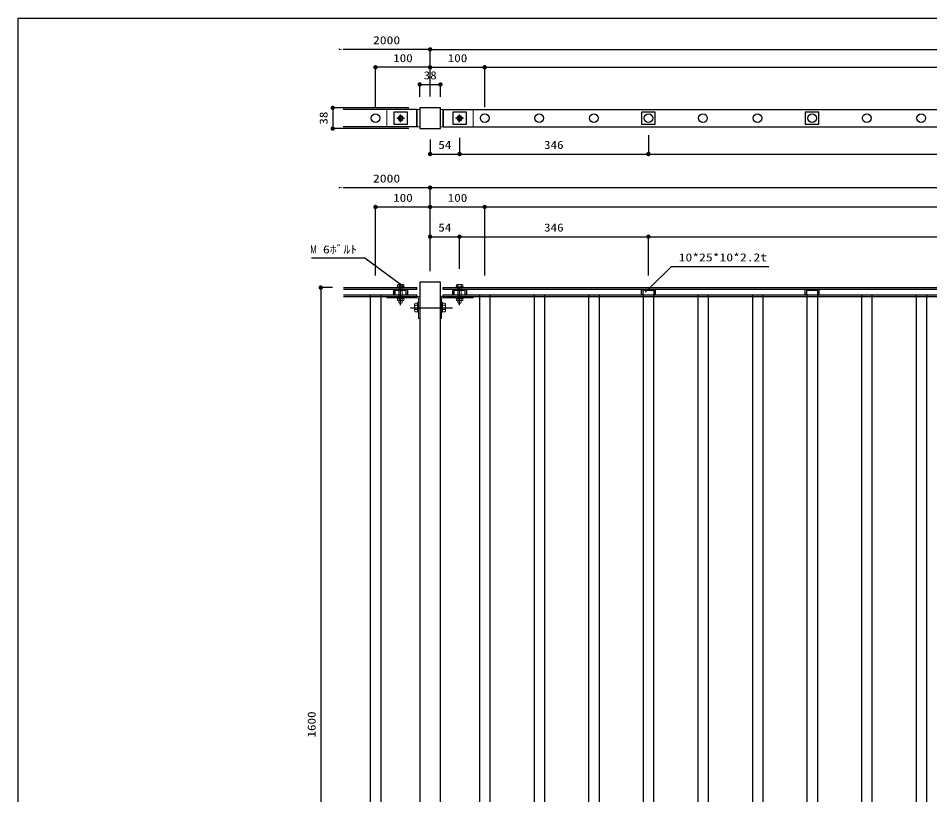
# Model space of a CAD drawing. Units: millimetres on the paper, scale 1:10. Extents: x -203 to 193, y -148 to 137.
# Drawn here: x -203.5 to -36.4, y -5.3 to 136.9 of the extents above; entities that cross this region are included whole.
import ezdxf
from ezdxf.enums import TextEntityAlignment as Align

# ---------------------------------------------------------------- set-up
doc = ezdxf.new("R2010")
doc.units = ezdxf.units.MM
doc.linetypes.add('CHAIN', pattern=[18.5, 12, -1.5, 3.5, -1.5])
doc.linetypes.add('DASHED_SPACED', pattern=[12, 6, -6])
for name, color, linetype, lineweight in [('0-1_0', 6, 'Continuous', 25), ('0-2_DIM1', 3, 'Continuous', 25), ('0-3_横桟', 2, 'Continuous', 25), ('0-4_文字', 7, 'Continuous', 25), ('0-6_ｾﾝﾀｰ', 1, 'CHAIN', 25), ('0-7_縦格子', 6, 'Continuous', 25), ('0-8_支柱', 60, 'Continuous', 25), ('0-A_下地', 30, 'Continuous', 9)]:
    doc.layers.add(name, color=color, linetype=linetype, lineweight=lineweight)
doc.styles.add('Arial', font='')
doc.styles.add('ＭＳ ゴシック', font='')
doc.styles.get('Arial').set_extended_font_data('Arial')
doc.styles.get('ＭＳ ゴシック').set_extended_font_data('MS Gothic')

# ---------------------------------------------------------------- blocks, each defined once
blk = doc.blocks.new('filled_dot')
at = {"color": 0, "linetype": 'Continuous', "lineweight": -2, "const_width": 1.25}
blk.add_lwpolyline([(-0.625, 0, 1), (0.625, 0, 1)], format="xyb", close=True, dxfattribs=at)
blk = doc.blocks.new('filled_arrow')
at = {"color": 0, "linetype": 'Continuous', "lineweight": -2}
blk.add_solid([(7.5, 1.25), (0, 0), (7.5, -1.25)], dxfattribs=at)

msp = doc.modelspace()

# ---------------------------------------------------------------- linework, layer by layer
at = {"layer": '0-1_0'}
msp.add_line((-203.459, 136.933), (193.447, 136.933), dxfattribs=at)
msp.add_lwpolyline([(193.447, -147.525), (-203.459, -147.525), (-203.459, 136.933)], dxfattribs=at)
at = {"layer": '0-1_0', "color": 7}
msp.add_lwpolyline([(-87.998, 87.3), (-83.751, 91.458), (-82.951, 91.458), (-65.963, 91.458)], dxfattribs=at)
at = {"layer": '0-2_DIM1'}
for p, q in [((-127.997, 131.234), (-143.952, 131.234)), ((-127.997, 122.616), (-127.997, 131.359)), ((-127.997, 122.616), (-127.997, 131.359)), ((-127.997, 131.234), (72.003, 131.234)), ((-137.997, 120.616), (-137.997, 128.076)), ((-127.997, 127.951), (-137.997, 127.951)), ((-127.997, 122.616), (-127.997, 128.076)), ((-127.997, 122.616), (-127.997, 128.076)), ((-127.997, 127.951), (-117.997, 127.951)), ((-117.997, 120.616), (-117.997, 128.076)), ((-117.997, 120.616), (-117.997, 128.076)), ((-117.997, 127.951), (62.003, 127.951)), ((-129.897, 122.516), (-129.897, 124.928)), ((-129.897, 124.803), (-126.097, 124.803)), ((-126.097, 122.516), (-126.097, 124.928)), ((-131.897, 120.516), (-145.965, 120.516)), ((-145.84, 120.516), (-145.84, 116.716)), ((-131.897, 116.716), (-145.965, 116.716)), ((-87.997, 115.516), (-87.997, 111.936)), ((-127.997, 114.716), (-127.997, 111.936)), ((-122.597, 115.016), (-122.597, 111.936)), ((-122.597, 115.016), (-122.597, 111.936)), ((-87.997, 115.016), (-87.997, 111.936)), ((-127.997, 112.061), (-122.597, 112.061)), ((-122.597, 112.061), (-87.997, 112.061)), ((-87.997, 112.061), (32.003, 112.061)), ((-143.952, 105.903), (-127.997, 105.903)), ((-127.997, 90.606), (-127.997, 106.028)), ((-127.997, 90.606), (-127.997, 106.028)), ((-127.997, 105.903), (72.003, 105.903)), ((-137.997, 89.806), (-137.997, 102.491)), ((-137.997, 102.366), (-127.997, 102.366)), ((-127.997, 90.606), (-127.997, 102.491)), ((-127.997, 90.606), (-127.997, 102.491)), ((-127.997, 102.366), (-117.997, 102.366)), ((-117.997, 89.806), (-117.997, 102.491)), ((-117.997, 89.806), (-117.997, 102.491)), ((-117.997, 102.366), (62.003, 102.366)), ((-127.997, 90.606), (-127.997, 97.049)), ((-127.997, 96.924), (-122.597, 96.924)), ((-122.597, 91.047), (-122.597, 97.049)), ((-122.597, 91.047), (-122.597, 97.049)), ((-122.597, 96.924), (-87.997, 96.924)), ((-87.997, 89.806), (-87.997, 97.049)), ((-87.997, 89.806), (-87.997, 97.049)), ((-87.997, 96.924), (32.003, 96.924)), ((-145.852, 87.606), (-148.157, 87.606)), ((-148.032, 87.606), (-148.032, -72.394))]:
    msp.add_line(p, q, dxfattribs=at)
at = {"layer": '0-3_横桟'}
for p, q in [((-130.397, 120.216), (-143.952, 120.216)), ((-130.397, 117.016), (-130.397, 120.216)), ((-125.597, 120.216), (69.603, 120.216)), ((-125.597, 120.216), (-125.597, 117.016)), ((-130.397, 117.016), (-143.952, 117.016)), ((-125.597, 117.016), (69.603, 117.016)), ((-143.852, 87.606), (-130.397, 87.606)), ((-143.852, 87.286), (-130.397, 87.286)), ((-130.397, 87.286), (-130.397, 87.606)), ((-125.597, 87.286), (-125.597, 87.606)), ((-125.597, 87.606), (69.603, 87.606)), ((-125.597, 87.286), (69.603, 87.286)), ((-143.852, 86.286), (-130.397, 86.286)), ((-143.852, 85.966), (-130.397, 85.966)), ((-130.397, 85.966), (-130.397, 86.286)), ((-125.597, 85.966), (-125.597, 86.286)), ((-125.597, 86.286), (69.603, 86.286)), ((-125.597, 85.966), (69.603, 85.966))]:
    msp.add_line(p, q, dxfattribs=at)
at = {"layer": '0-3_横桟', "linetype": 'DASHED_SPACED'}
for points in [[(-134.647, 117.516), (-132.147, 117.516), (-132.147, 119.716), (-134.647, 119.716)], [(-123.847, 117.516), (-121.347, 117.516), (-121.347, 119.716), (-123.847, 119.716)], [(-89.247, 117.516), (-86.747, 117.516), (-86.747, 119.716), (-89.247, 119.716)], [(-59.247, 117.516), (-56.747, 117.516), (-56.747, 119.716), (-59.247, 119.716)]]:
    msp.add_lwpolyline(points, close=True, dxfattribs=at)
at = {"layer": '0-3_横桟'}
for points in [[(-134.647, 86.286), (-134.647, 87.286), (-132.147, 87.286), (-132.147, 86.286), (-132.367, 86.286), (-132.367, 87.066), (-134.427, 87.066), (-134.427, 86.286)], [(-123.847, 86.286), (-123.847, 87.286), (-121.347, 87.286), (-121.347, 86.286), (-121.567, 86.286), (-121.567, 87.066), (-123.627, 87.066), (-123.627, 86.286)], [(-89.247, 86.286), (-89.247, 87.286), (-86.747, 87.286), (-86.747, 86.286), (-86.967, 86.286), (-86.967, 87.066), (-89.027, 87.066), (-89.027, 86.286)], [(-59.247, 86.286), (-59.247, 87.286), (-56.747, 87.286), (-56.747, 86.286), (-56.967, 86.286), (-56.967, 87.066), (-59.027, 87.066), (-59.027, 86.286)]]:
    msp.add_lwpolyline(points, close=True, dxfattribs=at)
at = {"layer": '0-4_文字'}
msp.add_lwpolyline([(-133.397, 88.145), (-139.977, 93.007), (-140.777, 93.007), (-149.742, 93.007)], dxfattribs=at)
at = {"layer": '0-6_ｾﾝﾀｰ'}
for p, q in [((-134.112, 118.616), (-132.682, 118.616)), ((-133.397, 117.901), (-133.397, 119.331)), ((-121.882, 118.616), (-123.312, 118.616)), ((-122.597, 117.901), (-122.597, 119.331)), ((-133.397, 84.391), (-133.397, 88.369)), ((-122.597, 84.391), (-122.597, 87.824)), ((-122.597, 84.391), (-122.597, 87.172)), ((-131.612, 83.866), (-123.882, 83.866))]:
    msp.add_line(p, q, dxfattribs=at)
at = {"layer": '0-7_縦格子'}
for p, q in [((-138.952, 86.286), (-138.952, -72.074)), ((-137.042, 86.286), (-137.042, -72.074)), ((-118.952, 86.286), (-118.952, -72.074)), ((-117.042, 86.286), (-117.042, -72.074)), ((-108.952, 86.286), (-108.952, -72.074)), ((-107.042, 86.286), (-107.042, -72.074)), ((-98.952, 86.286), (-98.952, -72.074)), ((-97.042, 86.286), (-97.042, -72.074)), ((-88.952, 86.286), (-88.952, -72.074)), ((-87.042, 86.286), (-87.042, -72.074)), ((-78.952, 86.286), (-78.952, -72.074)), ((-77.042, 86.286), (-77.042, -72.074)), ((-68.952, 86.286), (-68.952, -72.074)), ((-67.042, 86.286), (-67.042, -72.074)), ((-58.952, 86.286), (-58.952, -72.074)), ((-57.042, 86.286), (-57.042, -72.074)), ((-48.952, 86.286), (-48.952, -72.074)), ((-47.042, 86.286), (-47.042, -72.074)), ((-38.952, 86.286), (-38.952, -72.074)), ((-37.042, 86.286), (-37.042, -72.074))]:
    msp.add_line(p, q, dxfattribs=at)
for centre in [(-137.997, 118.616), (-117.997, 118.616), (-107.997, 118.616), (-97.997, 118.616), (-87.997, 118.616), (-77.997, 118.616), (-67.997, 118.616), (-57.997, 118.616), (-47.997, 118.616), (-37.997, 118.616)]:
    msp.add_circle(centre, 0.795, dxfattribs=at)
at = {"layer": '0-8_支柱'}
for points in [[(-129.897, 116.716), (-126.097, 116.716), (-126.097, 120.516), (-129.897, 120.516)], [(-129.897, -122.394), (-126.097, -122.394), (-126.097, 88.606), (-129.897, 88.606)]]:
    msp.add_lwpolyline(points, close=True, dxfattribs=at)
at = {"layer": '0-A_下地', "linetype": 'DASHED_SPACED'}
for p, q in [((-135.897, 117.016), (-135.897, 120.216)), ((-129.897, 120.216), (-135.897, 120.216)), ((-130.347, 120.216), (-130.347, 117.016)), ((-129.897, 120.216), (-129.897, 117.016)), ((-126.097, 120.216), (-126.097, 117.016)), ((-126.097, 120.216), (-120.097, 120.216)), ((-125.647, 120.216), (-125.647, 117.016)), ((-120.097, 117.016), (-120.097, 120.216)), ((-129.897, 117.016), (-135.897, 117.016)), ((-126.097, 117.016), (-120.097, 117.016)), ((-133.697, 85.726), (-133.697, 87.606)), ((-133.097, 85.726), (-133.097, 87.606)), ((-122.897, 85.726), (-122.897, 87.606)), ((-122.297, 85.726), (-122.297, 87.606))]:
    msp.add_line(p, q, dxfattribs=at)
at = {"layer": '0-A_下地'}
for p, q in [((-133.918, 118.616), (-133.658, 119.068)), ((-133.658, 118.165), (-133.918, 118.616)), ((-133.658, 119.068), (-133.137, 119.068)), ((-133.137, 119.068), (-132.876, 118.616)), ((-132.876, 118.616), (-133.137, 118.165)), ((-123.118, 118.616), (-122.858, 119.068)), ((-122.858, 118.165), (-123.118, 118.616)), ((-122.858, 119.068), (-122.337, 119.068)), ((-122.337, 119.068), (-122.076, 118.616)), ((-122.076, 118.616), (-122.337, 118.165)), ((-133.137, 118.165), (-133.658, 118.165)), ((-122.337, 118.165), (-122.858, 118.165)), ((-132.737, 87.726), (-134.057, 87.726)), ((-132.737, 87.726), (-134.057, 87.726)), ((-134.057, 87.606), (-134.057, 87.726)), ((-132.737, 87.606), (-134.057, 87.606)), ((-133.987, 87.726), (-133.987, 88.037)), ((-132.808, 87.726), (-133.987, 87.726)), ((-132.955, 88.145), (-133.839, 88.145)), ((-133.692, 87.726), (-133.692, 88.037)), ((-133.103, 87.726), (-133.103, 88.037)), ((-132.808, 87.726), (-132.808, 88.037)), ((-132.737, 87.606), (-132.737, 87.726)), ((-123.257, 87.726), (-121.937, 87.726)), ((-123.187, 87.726), (-123.187, 88.037)), ((-123.187, 87.726), (-122.008, 87.726)), ((-123.039, 88.145), (-122.155, 88.145)), ((-122.892, 87.726), (-122.892, 88.037)), ((-122.303, 87.726), (-122.303, 88.037)), ((-122.008, 87.726), (-122.008, 88.037)), ((-135.897, 85.966), (-130.117, 85.966)), ((-135.897, 85.746), (-135.897, 85.966)), ((-135.897, 85.746), (-130.117, 85.746)), ((-132.737, 85.746), (-134.057, 85.746)), ((-134.057, 85.626), (-134.057, 85.746)), ((-132.737, 85.626), (-134.057, 85.626)), ((-133.987, 85.626), (-133.987, 85.315)), ((-133.935, 85.626), (-132.86, 85.626)), ((-132.955, 85.208), (-133.839, 85.208)), ((-133.692, 85.626), (-133.692, 85.315)), ((-133.103, 85.626), (-133.103, 85.315)), ((-133.097, 85.208), (-133.097, 84.916)), ((-132.808, 85.626), (-132.808, 85.315)), ((-132.737, 85.626), (-132.737, 85.746)), ((-130.117, 85.746), (-130.117, 81.966)), ((-129.897, 85.746), (-129.897, 81.966)), ((-126.097, 85.746), (-126.097, 81.966)), ((-120.097, 85.966), (-125.877, 85.966)), ((-120.097, 85.746), (-125.877, 85.746)), ((-125.877, 85.746), (-125.877, 81.966)), ((-123.257, 85.626), (-123.257, 85.746)), ((-123.257, 85.746), (-121.937, 85.746)), ((-123.257, 85.626), (-121.937, 85.626)), ((-123.187, 85.626), (-123.187, 85.315)), ((-122.06, 85.626), (-123.135, 85.626)), ((-123.039, 85.208), (-122.155, 85.208)), ((-122.897, 85.208), (-122.897, 84.916)), ((-122.892, 85.626), (-122.892, 85.315)), ((-122.303, 85.626), (-122.303, 85.315)), ((-122.297, 85.208), (-122.297, 84.916)), ((-122.008, 85.626), (-122.008, 85.315)), ((-121.937, 85.626), (-121.937, 85.746)), ((-120.097, 85.746), (-120.097, 85.966)), ((-133.157, 84.766), (-133.637, 84.766)), ((-133.097, 84.916), (-133.157, 84.766)), ((-130.836, 84.556), (-130.836, 83.377)), ((-130.277, 84.752), (-130.692, 84.752)), ((-130.277, 84.359), (-130.692, 84.359)), ((-130.277, 83.574), (-130.692, 83.574)), ((-130.277, 84.846), (-130.277, 83.086)), ((-130.277, 84.752), (-130.277, 83.18)), ((-125.877, 84.846), (-125.717, 84.846)), ((-125.877, 84.846), (-125.877, 83.086)), ((-125.717, 84.846), (-125.717, 83.086)), ((-125.717, 84.846), (-125.717, 83.086)), ((-125.717, 84.752), (-125.717, 83.18)), ((-125.717, 84.752), (-125.302, 84.752)), ((-125.717, 84.359), (-125.302, 84.359)), ((-125.717, 83.574), (-125.302, 83.574)), ((-125.159, 84.556), (-125.159, 83.377)), ((-122.297, 84.916), (-122.357, 84.766)), ((-130.277, 83.18), (-130.692, 83.18)), ((-129.897, 81.966), (-130.117, 81.966)), ((-126.097, 81.966), (-125.877, 81.966)), ((-125.877, 83.086), (-125.717, 83.086)), ((-125.717, 83.18), (-125.302, 83.18))]:
    msp.add_line(p, q, dxfattribs=at)
for points in [[(-123.257, 87.606), (-121.937, 87.606), (-121.937, 87.726)], [(-123.257, 87.606), (-123.257, 87.726), (-121.937, 87.726)], [(-133.697, 85.208), (-133.697, 84.916), (-133.637, 84.766)], [(-130.117, 84.846), (-130.117, 83.086), (-130.277, 83.086)], [(-130.117, 84.846), (-130.277, 84.846), (-130.277, 83.086)], [(-122.897, 84.916), (-122.837, 84.766), (-122.357, 84.766)]]:
    msp.add_lwpolyline(points, dxfattribs=at)
for centre, radius in [((-133.397, 118.616), 0.451), ((-133.397, 118.616), 0.3), ((-122.597, 118.616), 0.451), ((-122.597, 118.616), 0.3)]:
    msp.add_circle(centre, radius, dxfattribs=at)
for centre, radius, start, end in [((-133.839, 87.99), 0.155, 17.74657, 162.25343), ((-133.397, 87.688), 0.457, 49.83207, 130.16793), ((-132.955, 87.99), 0.155, 17.74657, 162.25343), ((-123.039, 87.99), 0.155, 17.74657, 162.25343), ((-122.597, 87.688), 0.457, 49.83207, 130.16793), ((-122.155, 87.99), 0.155, 17.74657, 162.25343), ((-133.839, 85.362), 0.155, 197.74657, 342.25343), ((-133.397, 85.664), 0.457, 229.83207, 310.16793), ((-132.955, 85.362), 0.155, 197.74657, 342.25343), ((-130.117, 85.746), 0.22, 0, 90), ((-125.877, 85.746), 0.22, 90, 180), ((-123.039, 85.362), 0.155, 197.74657, 342.25343), ((-122.597, 85.664), 0.457, 229.83207, 310.16793), ((-122.155, 85.362), 0.155, 197.74657, 342.25343), ((-130.227, 83.966), 0.609, 139.83207, 220.16793), ((-130.629, 84.556), 0.206, 107.74657, 252.25343), ((-130.629, 83.377), 0.206, 107.74657, 252.25343), ((-125.768, 83.966), 0.609, 319.83207, 40.16793), ((-125.365, 84.556), 0.206, 287.74657, 72.25343), ((-125.365, 83.377), 0.206, 287.74657, 72.25343)]:
    msp.add_arc(centre, radius, start, end, dxfattribs=at)

# ---------------------------------------------------------------- block references
at = {"layer": '0-1_0', "color": 7, "xscale": 0.107, "yscale": 0.107, "rotation": 224.4}
msp.add_blockref('filled_arrow', (-87.998, 87.3), dxfattribs=at)
at = {"layer": '0-2_DIM1'}
for name, p, xscale, yscale, rotation in [('filled_arrow', (-143.952, 131.234), 0.107, 0.107, 180), ('filled_dot', (-127.997, 131.234), 0.32, 0.32, 180), ('filled_dot', (-137.997, 127.951), 0.32, 0.32, 180), ('filled_dot', (-127.997, 127.951), 0.32, 0.32, 180), ('filled_dot', (-117.997, 127.951), 0.32, 0.32, 180), ('filled_dot', (-129.897, 124.803), 0.32, 0.32, 180), ('filled_dot', (-145.84, 120.516), 0.32, 0.32, 90), ('filled_dot', (-145.84, 116.716), 0.32, 0.32, 270), ('filled_dot', (-127.997, 112.061), 0.32, 0.32, 180), ('filled_dot', (-122.597, 112.061), 0.32, 0.32, 180), ('filled_dot', (-87.997, 112.061), 0.32, 0.32, 180), ('filled_arrow', (-143.952, 105.903), 0.107, 0.107, 180), ('filled_dot', (-127.997, 105.903), 0.32, 0.32, 180), ('filled_dot', (-137.997, 102.366), 0.32, 0.32, 180), ('filled_dot', (-127.997, 102.366), 0.32, 0.32, 180), ('filled_dot', (-117.997, 102.366), 0.32, 0.32, 180), ('filled_dot', (-127.997, 96.924), 0.32, 0.32, 180), ('filled_dot', (-122.597, 96.924), 0.32, 0.32, 180), ('filled_dot', (-87.997, 96.924), 0.32, 0.32, 180), ('filled_dot', (-148.032, 87.606), 0.32, 0.32, 90)]:
    msp.add_blockref(name, p, dxfattribs=dict(at, xscale=xscale, yscale=yscale, rotation=rotation))
at = {"layer": '0-2_DIM1', "xscale": 0.32, "yscale": 0.32}
for p in [(-127.997, 131.234), (-127.997, 127.951), (-117.997, 127.951), (-126.097, 124.803), (-122.597, 112.061), (-87.997, 112.061), (-127.997, 105.903), (-127.997, 102.366), (-117.997, 102.366), (-122.597, 96.924), (-87.997, 96.924)]:
    msp.add_blockref('filled_dot', p, dxfattribs=at)
at = {"layer": '0-4_文字', "xscale": 0.107, "yscale": 0.107, "rotation": 323.5}
msp.add_blockref('filled_arrow', (-133.397, 88.145), dxfattribs=at)

# ---------------------------------------------------------------- texts
at = {"layer": '0-1_0', "color": 7, "style": 'ＭＳ ゴシック', "width": 1.25}
msp.add_text('10*25*10*2.2t', height=1.466, dxfattribs=at).set_placement((-82.451, 91.958), align=Align.BOTTOM_LEFT)
at = {"layer": '0-2_DIM1', "style": 'ＭＳ ゴシック'}
for s, width, p in [('2000', 1.25, (-138.462, 131.734)), ('100', 1.2, (-134.769, 128.451)), ('100', 1.2, (-124.769, 128.451)), ('38', 1.2, (-129.175, 125.303)), ('54', 1.2, (-126.495, 112.561)), ('346', 1.2, (-107.12, 112.561)), ('2000', 1.25, (-138.462, 106.403)), ('100', 1.2, (-134.769, 102.866)), ('100', 1.2, (-124.769, 102.866)), ('54', 1.2, (-126.495, 97.424)), ('346', 1.2, (-107.12, 97.424))]:
    msp.add_text(s, height=1.466, dxfattribs=dict(at, width=width)).set_placement(p, align=Align.BOTTOM_LEFT)
at = {"layer": '0-2_DIM1', "style": 'ＭＳ ゴシック', "width": 1.2}
for s, p in [('38', (-146.34, 117.439)), ('1600', (-148.532, 5.185))]:
    msp.add_text(s, height=1.466, rotation=90, dxfattribs=at).set_placement(p, align=Align.BOTTOM_LEFT)
at = {"layer": '0-4_文字'}
for s, style, width, p in [('M', 'Arial', 0.65, (-149.95, 93.413)), ('6ﾎﾞﾙﾄ', 'ＭＳ ゴシック', 1.25, (-147.622, 93.413))]:
    msp.add_text(s, height=1.466, dxfattribs=dict(at, style=style, width=width)).set_placement(p, align=Align.BOTTOM_LEFT)

doc.saveas('drawing.dxf')
